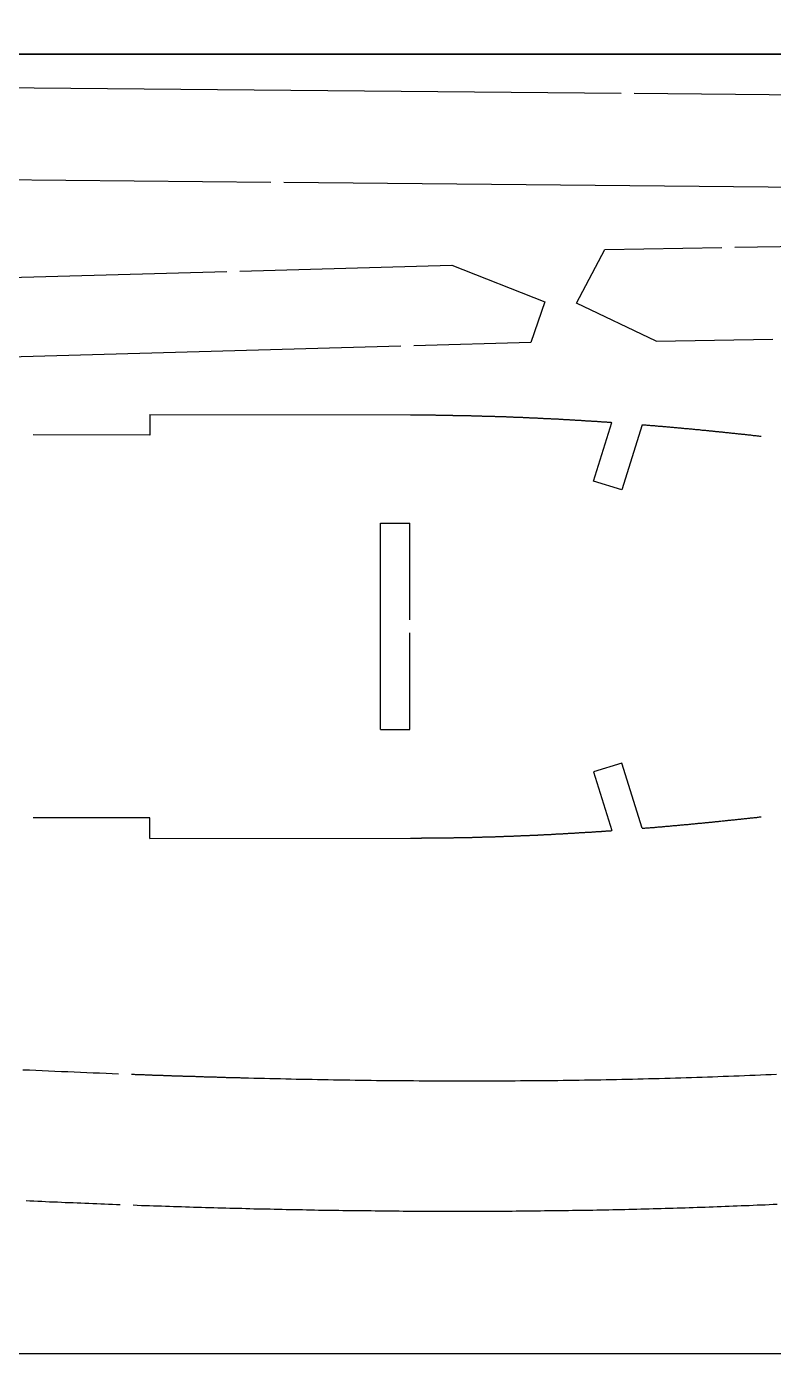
# Model space of a CAD drawing. Extents: x -513 to 387, y 75 to 375.
# Drawn here: x -275.6 to -218.1, y 75.3 to 177.4 of the extents above; entities that cross this region are included whole.
import ezdxf

# ---------------------------------------------------------------- set-up
doc = ezdxf.new("R2010")
doc.units = 0
doc.layers.get('0').update_dxf_attribs({"linetype": 'CONTINUOUS'})
doc.layers.add('CADRE', color=1, linetype='CONTINUOUS')

msp = doc.modelspace()

# ---------------------------------------------------------------- linework, layer by layer
for p, q in [((-298.86, 172.91), (-229.86, 172.26)), ((-228.86, 172.26), (-183.91, 171.83)), ((-256.82, 165.4), (-302.91, 165.83)), ((-186.82, 164.74), (-255.82, 165.39)), ((-221.12, 160.41), (-152.14, 161.64)), ((-231.12, 160.23), (-222.12, 160.39)), ((-233.29, 156.11), (-231.12, 160.23)), ((-329.19, 156.62), (-260.22, 158.55)), ((-259.22, 158.58), (-242.89, 159.03)), ((-242.89, 159.03), (-235.73, 156.2)), ((-235.73, 156.2), (-236.83, 153.08)), ((-227.18, 153.18), (-233.29, 156.11)), ((-227.18, 153.18), (-218.18, 153.34)), ((-246.83, 152.8), (-331.42, 150.44)), ((-236.83, 153.08), (-245.83, 152.83)), ((-266.14, 147.54), (-246.08, 147.51)), ((-266.14, 147.54), (-266.14, 145.95)), ((-231.99, 142.41), (-230.57, 146.93)), ((-228.24, 146.75), (-229.82, 141.73)), ((-228.24, 146.75), (-228.04, 146.74)), ((-266.14, 145.95), (-275.14, 145.96)), ((-229.82, 141.73), (-231.99, 142.41)), ((-248.4, 139.16), (-246.14, 139.16)), ((-248.4, 123.28), (-248.4, 139.16)), ((-246.14, 131.72), (-246.14, 139.16)), ((-246.14, 123.28), (-246.14, 130.72)), ((-248.4, 123.28), (-246.14, 123.28)), ((-229.82, 120.71), (-231.99, 120.03)), ((-228.24, 115.69), (-229.82, 120.71)), ((-231.99, 120.03), (-230.57, 115.51)), ((-266.14, 116.49), (-275.14, 116.48)), ((-266.14, 114.9), (-266.14, 116.49)), ((-228.24, 115.69), (-228.04, 115.7)), ((-266.14, 114.9), (-246.08, 114.93))]:
    msp.add_line(p, q)
for points in [[(-246.08, 147.51, 0), (-246.03, 147.51, 0), (-245.98, 147.51, 0), (-245.94, 147.51, 0), (-245.89, 147.51, 0), (-245.84, 147.51, 0), (-245.8, 147.51, 0), (-245.75, 147.51, 0), (-245.71, 147.51, 0), (-245.66, 147.51, 0), (-245.61, 147.51, 0), (-245.57, 147.51, 0), (-245.52, 147.5, 0), (-245.47, 147.5, 0), (-245.43, 147.5, 0), (-245.38, 147.5, 0), (-245.34, 147.5, 0), (-245.29, 147.5, 0), (-245.24, 147.5, 0), (-245.2, 147.5, 0), (-245.15, 147.5, 0), (-245.1, 147.5, 0), (-245.06, 147.5, 0), (-245.01, 147.5, 0), (-244.96, 147.5, 0), (-244.92, 147.5, 0), (-244.87, 147.5, 0), (-244.82, 147.5, 0), (-244.78, 147.5, 0), (-244.73, 147.5, 0), (-244.68, 147.5, 0), (-244.64, 147.5, 0), (-244.59, 147.5, 0), (-244.54, 147.5, 0), (-244.5, 147.5, 0), (-244.45, 147.5, 0), (-244.4, 147.5, 0), (-244.36, 147.5, 0), (-244.31, 147.5, 0), (-244.26, 147.5, 0), (-244.22, 147.5, 0), (-244.17, 147.5, 0), (-244.12, 147.49, 0), (-244.08, 147.49, 0), (-244.03, 147.49, 0), (-243.98, 147.49, 0), (-243.94, 147.49, 0), (-243.89, 147.49, 0), (-243.84, 147.49, 0), (-243.8, 147.49, 0), (-243.75, 147.49, 0), (-243.7, 147.49, 0), (-243.66, 147.49, 0), (-243.61, 147.49, 0), (-243.56, 147.49, 0), (-243.51, 147.49, 0), (-243.47, 147.49, 0), (-243.42, 147.49, 0), (-243.37, 147.48, 0), (-243.33, 147.48, 0), (-243.28, 147.48, 0), (-243.23, 147.48, 0), (-243.19, 147.48, 0), (-243.14, 147.48, 0), (-243.09, 147.48, 0), (-243.04, 147.48, 0), (-243, 147.48, 0), (-242.95, 147.48, 0), (-242.9, 147.48, 0), (-242.85, 147.48, 0), (-242.81, 147.47, 0), (-242.76, 147.47, 0), (-242.71, 147.47, 0), (-242.67, 147.47, 0), (-242.62, 147.47, 0), (-242.57, 147.47, 0), (-242.52, 147.47, 0), (-242.48, 147.47, 0), (-242.43, 147.47, 0), (-242.38, 147.47, 0), (-242.34, 147.47, 0), (-242.29, 147.47, 0), (-242.24, 147.46, 0), (-242.19, 147.46, 0), (-242.15, 147.46, 0), (-242.1, 147.46, 0), (-242.05, 147.46, 0), (-242, 147.46, 0), (-241.96, 147.46, 0), (-241.91, 147.46, 0), (-241.86, 147.46, 0), (-241.81, 147.46, 0), (-241.77, 147.45, 0), (-241.72, 147.45, 0), (-241.67, 147.45, 0), (-241.62, 147.45, 0), (-241.57, 147.45, 0), (-241.53, 147.45, 0), (-241.48, 147.45, 0), (-241.43, 147.45, 0), (-241.38, 147.44, 0), (-241.34, 147.44, 0), (-241.29, 147.44, 0), (-241.24, 147.44, 0), (-241.19, 147.44, 0), (-241.15, 147.44, 0), (-241.1, 147.44, 0), (-241.05, 147.44, 0), (-241, 147.44, 0), (-240.96, 147.44, 0), (-240.91, 147.43, 0), (-240.86, 147.43, 0), (-240.81, 147.43, 0), (-240.76, 147.43, 0), (-240.72, 147.43, 0), (-240.67, 147.43, 0), (-240.62, 147.43, 0), (-240.57, 147.42, 0), (-240.52, 147.42, 0), (-240.48, 147.42, 0), (-240.43, 147.42, 0), (-240.38, 147.42, 0), (-240.33, 147.42, 0), (-240.28, 147.42, 0), (-240.24, 147.41, 0), (-240.19, 147.41, 0), (-240.14, 147.41, 0), (-240.09, 147.41, 0), (-240.04, 147.41, 0), (-240, 147.41, 0), (-239.95, 147.41, 0), (-239.9, 147.41, 0), (-239.85, 147.4, 0), (-239.8, 147.4, 0), (-239.75, 147.4, 0), (-239.71, 147.4, 0), (-239.66, 147.4, 0), (-239.61, 147.4, 0), (-239.56, 147.39, 0), (-239.51, 147.39, 0), (-239.47, 147.39, 0), (-239.42, 147.39, 0), (-239.37, 147.39, 0), (-239.32, 147.39, 0), (-239.27, 147.38, 0), (-239.22, 147.38, 0), (-239.18, 147.38, 0), (-239.13, 147.38, 0), (-239.08, 147.38, 0), (-239.03, 147.38, 0), (-238.98, 147.37, 0), (-238.93, 147.37, 0), (-238.88, 147.37, 0), (-238.84, 147.37, 0), (-238.79, 147.37, 0), (-238.74, 147.37, 0), (-238.69, 147.36, 0), (-238.64, 147.36, 0), (-238.59, 147.36, 0), (-238.55, 147.36, 0), (-238.5, 147.36, 0), (-238.45, 147.35, 0), (-238.4, 147.35, 0), (-238.35, 147.35, 0), (-238.3, 147.35, 0), (-238.25, 147.35, 0), (-238.21, 147.35, 0), (-238.16, 147.34, 0), (-238.11, 147.34, 0), (-238.06, 147.34, 0), (-238.01, 147.34, 0), (-237.96, 147.34, 0), (-237.91, 147.34, 0), (-237.86, 147.33, 0), (-237.81, 147.33, 0), (-237.77, 147.33, 0), (-237.72, 147.33, 0), (-237.67, 147.32, 0), (-237.62, 147.32, 0), (-237.57, 147.32, 0), (-237.52, 147.32, 0), (-237.47, 147.32, 0), (-237.42, 147.31, 0), (-237.38, 147.31, 0), (-237.33, 147.31, 0), (-237.28, 147.31, 0), (-237.23, 147.31, 0), (-237.18, 147.3, 0), (-237.13, 147.3, 0), (-237.08, 147.3, 0), (-237.03, 147.3, 0), (-236.98, 147.3, 0), (-236.93, 147.29, 0), (-236.88, 147.29, 0), (-236.84, 147.29, 0), (-236.79, 147.29, 0), (-236.74, 147.28, 0), (-236.69, 147.28, 0), (-236.64, 147.28, 0), (-236.59, 147.28, 0), (-236.54, 147.28, 0), (-236.49, 147.27, 0), (-236.44, 147.27, 0), (-236.39, 147.27, 0), (-236.34, 147.27, 0), (-236.29, 147.26, 0), (-236.25, 147.26, 0), (-236.2, 147.26, 0), (-236.15, 147.26, 0), (-236.1, 147.25, 0), (-236.05, 147.25, 0), (-236, 147.25, 0), (-235.95, 147.25, 0), (-235.9, 147.25, 0), (-235.85, 147.24, 0), (-235.8, 147.24, 0), (-235.75, 147.24, 0), (-235.7, 147.24, 0), (-235.65, 147.23, 0), (-235.6, 147.23, 0), (-235.55, 147.23, 0), (-235.5, 147.23, 0), (-235.45, 147.22, 0), (-235.41, 147.22, 0), (-235.35, 147.22, 0), (-235.31, 147.22, 0), (-235.26, 147.21, 0), (-235.21, 147.21, 0), (-235.16, 147.21, 0), (-235.11, 147.21, 0), (-235.06, 147.2, 0), (-235.01, 147.2, 0), (-234.96, 147.2, 0), (-234.91, 147.2, 0), (-234.86, 147.19, 0), (-234.81, 147.19, 0), (-234.76, 147.19, 0), (-234.71, 147.19, 0), (-234.66, 147.18, 0), (-234.61, 147.18, 0), (-234.56, 147.18, 0), (-234.51, 147.18, 0), (-234.46, 147.17, 0), (-234.41, 147.17, 0), (-234.36, 147.17, 0), (-234.31, 147.16, 0), (-234.26, 147.16, 0), (-234.21, 147.16, 0), (-234.16, 147.16, 0), (-234.11, 147.15, 0), (-234.06, 147.15, 0), (-234.01, 147.15, 0), (-233.96, 147.14, 0), (-233.91, 147.14, 0), (-233.86, 147.14, 0), (-233.81, 147.13, 0), (-233.76, 147.13, 0), (-233.71, 147.13, 0), (-233.66, 147.13, 0), (-233.61, 147.12, 0), (-233.56, 147.12, 0), (-233.51, 147.12, 0), (-233.46, 147.12, 0), (-233.41, 147.11, 0), (-233.36, 147.11, 0), (-233.31, 147.11, 0), (-233.26, 147.1, 0), (-233.21, 147.1, 0), (-233.16, 147.1, 0), (-233.11, 147.09, 0), (-233.06, 147.09, 0), (-233.01, 147.09, 0), (-232.96, 147.09, 0), (-232.91, 147.08, 0), (-232.85, 147.08, 0), (-232.81, 147.08, 0), (-232.75, 147.07, 0), (-232.7, 147.07, 0), (-232.65, 147.07, 0), (-232.6, 147.06, 0), (-232.55, 147.06, 0), (-232.5, 147.06, 0), (-232.45, 147.05, 0), (-232.4, 147.05, 0), (-232.35, 147.05, 0), (-232.3, 147.04, 0), (-232.25, 147.04, 0), (-232.2, 147.04, 0), (-232.15, 147.03, 0), (-232.1, 147.03, 0), (-232.05, 147.03, 0), (-232, 147.03, 0), (-231.94, 147.02, 0), (-231.9, 147.02, 0), (-231.84, 147.01, 0), (-231.79, 147.01, 0), (-231.74, 147.01, 0), (-231.69, 147, 0), (-231.64, 147, 0), (-231.59, 147, 0), (-231.54, 146.99, 0), (-231.49, 146.99, 0), (-231.44, 146.99, 0), (-231.39, 146.98, 0), (-231.34, 146.98, 0), (-231.28, 146.98, 0), (-231.23, 146.97, 0), (-231.18, 146.97, 0), (-231.13, 146.97, 0), (-231.08, 146.96, 0), (-231.03, 146.96, 0), (-230.98, 146.96, 0), (-230.93, 146.95, 0), (-230.88, 146.95, 0), (-230.83, 146.95, 0), (-230.78, 146.94, 0), (-230.72, 146.94, 0), (-230.67, 146.94, 0), (-230.62, 146.93, 0), (-230.57, 146.93, 0)], [(-228.04, 146.74, 0), (-227.97, 146.73, 0), (-227.9, 146.72, 0), (-227.82, 146.72, 0), (-227.75, 146.71, 0), (-227.68, 146.71, 0), (-227.6, 146.7, 0), (-227.53, 146.69, 0), (-227.46, 146.69, 0), (-227.38, 146.68, 0), (-227.31, 146.68, 0), (-227.24, 146.67, 0), (-227.16, 146.66, 0), (-227.09, 146.66, 0), (-227.02, 146.65, 0), (-226.94, 146.65, 0), (-226.87, 146.64, 0), (-226.8, 146.63, 0), (-226.72, 146.63, 0), (-226.65, 146.62, 0), (-226.58, 146.61, 0), (-226.51, 146.61, 0), (-226.43, 146.6, 0), (-226.36, 146.59, 0), (-226.29, 146.59, 0), (-226.22, 146.58, 0), (-226.15, 146.58, 0), (-226.07, 146.57, 0), (-226, 146.56, 0), (-225.93, 146.56, 0), (-225.86, 146.55, 0), (-225.78, 146.54, 0), (-225.71, 146.54, 0), (-225.64, 146.53, 0), (-225.57, 146.53, 0), (-225.5, 146.52, 0), (-225.42, 146.51, 0), (-225.35, 146.5, 0), (-225.28, 146.5, 0), (-225.21, 146.49, 0), (-225.14, 146.49, 0), (-225.07, 146.48, 0), (-224.99, 146.47, 0), (-224.92, 146.47, 0), (-224.85, 146.46, 0), (-224.78, 146.45, 0), (-224.71, 146.45, 0), (-224.64, 146.44, 0), (-224.57, 146.43, 0), (-224.5, 146.43, 0), (-224.42, 146.42, 0), (-224.35, 146.41, 0), (-224.28, 146.41, 0), (-224.21, 146.4, 0), (-224.14, 146.39, 0), (-224.07, 146.38, 0), (-224, 146.38, 0), (-223.93, 146.37, 0), (-223.86, 146.37, 0), (-223.79, 146.36, 0), (-223.72, 146.35, 0), (-223.65, 146.34, 0), (-223.57, 146.34, 0), (-223.5, 146.33, 0), (-223.43, 146.32, 0), (-223.36, 146.32, 0), (-223.29, 146.31, 0), (-223.22, 146.3, 0), (-223.15, 146.3, 0), (-223.08, 146.29, 0), (-223.01, 146.28, 0), (-222.94, 146.28, 0), (-222.87, 146.27, 0), (-222.8, 146.26, 0), (-222.73, 146.25, 0), (-222.66, 146.25, 0), (-222.59, 146.24, 0), (-222.52, 146.23, 0), (-222.45, 146.23, 0), (-222.38, 146.22, 0), (-222.31, 146.21, 0), (-222.24, 146.2, 0), (-222.18, 146.2, 0), (-222.1, 146.19, 0), (-222.04, 146.18, 0), (-221.97, 146.18, 0), (-221.9, 146.17, 0), (-221.83, 146.16, 0), (-221.76, 146.15, 0), (-221.69, 146.15, 0), (-221.62, 146.14, 0), (-221.55, 146.13, 0), (-221.48, 146.12, 0), (-221.41, 146.12, 0), (-221.34, 146.11, 0), (-221.28, 146.1, 0), (-221.21, 146.1, 0), (-221.14, 146.09, 0), (-221.07, 146.08, 0), (-221, 146.07, 0), (-220.93, 146.07, 0), (-220.86, 146.06, 0), (-220.79, 146.05, 0), (-220.72, 146.04, 0), (-220.66, 146.04, 0), (-220.59, 146.03, 0), (-220.52, 146.02, 0), (-220.45, 146.01, 0), (-220.38, 146.01, 0), (-220.31, 146, 0), (-220.24, 145.99, 0), (-220.18, 145.99, 0), (-220.11, 145.98, 0), (-220.04, 145.97, 0), (-219.97, 145.96, 0), (-219.9, 145.96, 0), (-219.84, 145.95, 0), (-219.77, 145.94, 0), (-219.7, 145.93, 0), (-219.63, 145.93, 0), (-219.56, 145.92, 0), (-219.49, 145.91, 0), (-219.43, 145.9, 0), (-219.36, 145.9, 0), (-219.29, 145.89, 0), (-219.22, 145.88, 0), (-219.16, 145.87, 0), (-219.09, 145.87, 0)], [(-228.04, 115.7, 0), (-227.97, 115.71, 0), (-227.9, 115.71, 0), (-227.82, 115.72, 0), (-227.75, 115.73, 0), (-227.68, 115.73, 0), (-227.6, 115.74, 0), (-227.53, 115.74, 0), (-227.46, 115.75, 0), (-227.38, 115.76, 0), (-227.31, 115.76, 0), (-227.24, 115.77, 0), (-227.16, 115.77, 0), (-227.09, 115.78, 0), (-227.02, 115.79, 0), (-226.94, 115.79, 0), (-226.87, 115.8, 0), (-226.8, 115.81, 0), (-226.72, 115.81, 0), (-226.65, 115.82, 0), (-226.58, 115.82, 0), (-226.51, 115.83, 0), (-226.43, 115.84, 0), (-226.36, 115.84, 0), (-226.29, 115.85, 0), (-226.22, 115.86, 0), (-226.15, 115.86, 0), (-226.07, 115.87, 0), (-226, 115.88, 0), (-225.93, 115.88, 0), (-225.86, 115.89, 0), (-225.78, 115.89, 0), (-225.71, 115.9, 0), (-225.64, 115.91, 0), (-225.57, 115.91, 0), (-225.5, 115.92, 0), (-225.42, 115.93, 0), (-225.35, 115.93, 0), (-225.28, 115.94, 0), (-225.21, 115.95, 0), (-225.14, 115.95, 0), (-225.07, 115.96, 0), (-224.99, 115.97, 0), (-224.92, 115.97, 0), (-224.85, 115.98, 0), (-224.78, 115.99, 0), (-224.71, 115.99, 0), (-224.64, 116, 0), (-224.57, 116.01, 0), (-224.5, 116.01, 0), (-224.42, 116.02, 0), (-224.35, 116.03, 0), (-224.28, 116.03, 0), (-224.21, 116.04, 0), (-224.14, 116.05, 0), (-224.07, 116.05, 0), (-224, 116.06, 0), (-223.93, 116.07, 0), (-223.86, 116.07, 0), (-223.79, 116.08, 0), (-223.72, 116.09, 0), (-223.65, 116.09, 0), (-223.57, 116.1, 0), (-223.5, 116.11, 0), (-223.43, 116.11, 0), (-223.36, 116.12, 0), (-223.29, 116.13, 0), (-223.22, 116.14, 0), (-223.15, 116.14, 0), (-223.08, 116.15, 0), (-223.01, 116.16, 0), (-222.94, 116.16, 0), (-222.87, 116.17, 0), (-222.8, 116.18, 0), (-222.73, 116.18, 0), (-222.66, 116.19, 0), (-222.59, 116.2, 0), (-222.52, 116.2, 0), (-222.45, 116.21, 0), (-222.38, 116.22, 0), (-222.31, 116.23, 0), (-222.24, 116.23, 0), (-222.18, 116.24, 0), (-222.1, 116.25, 0), (-222.04, 116.25, 0), (-221.97, 116.26, 0), (-221.9, 116.27, 0), (-221.83, 116.28, 0), (-221.76, 116.28, 0), (-221.69, 116.29, 0), (-221.62, 116.3, 0), (-221.55, 116.31, 0), (-221.48, 116.31, 0), (-221.41, 116.32, 0), (-221.34, 116.33, 0), (-221.28, 116.33, 0), (-221.21, 116.34, 0), (-221.14, 116.35, 0), (-221.07, 116.36, 0), (-221, 116.36, 0), (-220.93, 116.37, 0), (-220.86, 116.38, 0), (-220.79, 116.39, 0), (-220.72, 116.39, 0), (-220.66, 116.4, 0), (-220.59, 116.41, 0), (-220.52, 116.42, 0), (-220.45, 116.42, 0), (-220.38, 116.43, 0), (-220.31, 116.44, 0), (-220.24, 116.44, 0), (-220.18, 116.45, 0), (-220.11, 116.46, 0), (-220.04, 116.47, 0), (-219.97, 116.47, 0), (-219.9, 116.48, 0), (-219.84, 116.49, 0), (-219.77, 116.5, 0), (-219.7, 116.5, 0), (-219.63, 116.51, 0), (-219.56, 116.52, 0), (-219.49, 116.53, 0), (-219.43, 116.53, 0), (-219.36, 116.54, 0), (-219.29, 116.55, 0), (-219.22, 116.56, 0), (-219.16, 116.56, 0), (-219.09, 116.57, 0)], [(-246.08, 114.93, 0), (-246.03, 114.93, 0), (-245.98, 114.93, 0), (-245.94, 114.93, 0), (-245.89, 114.93, 0), (-245.84, 114.93, 0), (-245.8, 114.93, 0), (-245.75, 114.93, 0), (-245.71, 114.93, 0), (-245.66, 114.93, 0), (-245.61, 114.93, 0), (-245.57, 114.93, 0), (-245.52, 114.93, 0), (-245.47, 114.93, 0), (-245.43, 114.93, 0), (-245.38, 114.93, 0), (-245.34, 114.93, 0), (-245.29, 114.93, 0), (-245.24, 114.93, 0), (-245.2, 114.94, 0), (-245.15, 114.94, 0), (-245.1, 114.94, 0), (-245.06, 114.94, 0), (-245.01, 114.94, 0), (-244.96, 114.94, 0), (-244.92, 114.94, 0), (-244.87, 114.94, 0), (-244.82, 114.94, 0), (-244.78, 114.94, 0), (-244.73, 114.94, 0), (-244.68, 114.94, 0), (-244.64, 114.94, 0), (-244.59, 114.94, 0), (-244.54, 114.94, 0), (-244.5, 114.94, 0), (-244.45, 114.94, 0), (-244.4, 114.94, 0), (-244.36, 114.94, 0), (-244.31, 114.94, 0), (-244.26, 114.94, 0), (-244.22, 114.94, 0), (-244.17, 114.94, 0), (-244.12, 114.94, 0), (-244.08, 114.94, 0), (-244.03, 114.94, 0), (-243.98, 114.95, 0), (-243.94, 114.95, 0), (-243.89, 114.95, 0), (-243.84, 114.95, 0), (-243.8, 114.95, 0), (-243.75, 114.95, 0), (-243.7, 114.95, 0), (-243.66, 114.95, 0), (-243.61, 114.95, 0), (-243.56, 114.95, 0), (-243.51, 114.95, 0), (-243.47, 114.95, 0), (-243.42, 114.95, 0), (-243.37, 114.95, 0), (-243.33, 114.95, 0), (-243.28, 114.95, 0), (-243.23, 114.96, 0), (-243.19, 114.96, 0), (-243.14, 114.96, 0), (-243.09, 114.96, 0), (-243.04, 114.96, 0), (-243, 114.96, 0), (-242.95, 114.96, 0), (-242.9, 114.96, 0), (-242.85, 114.96, 0), (-242.81, 114.96, 0), (-242.76, 114.96, 0), (-242.71, 114.97, 0), (-242.67, 114.97, 0), (-242.62, 114.97, 0), (-242.57, 114.97, 0), (-242.52, 114.97, 0), (-242.48, 114.97, 0), (-242.43, 114.97, 0), (-242.38, 114.97, 0), (-242.34, 114.97, 0), (-242.29, 114.97, 0), (-242.24, 114.97, 0), (-242.19, 114.97, 0), (-242.15, 114.98, 0), (-242.1, 114.98, 0), (-242.05, 114.98, 0), (-242, 114.98, 0), (-241.96, 114.98, 0), (-241.91, 114.98, 0), (-241.86, 114.98, 0), (-241.81, 114.98, 0), (-241.77, 114.98, 0), (-241.72, 114.98, 0), (-241.67, 114.99, 0), (-241.62, 114.99, 0), (-241.57, 114.99, 0), (-241.53, 114.99, 0), (-241.48, 114.99, 0), (-241.43, 114.99, 0), (-241.38, 114.99, 0), (-241.34, 114.99, 0), (-241.29, 115, 0), (-241.24, 115, 0), (-241.19, 115, 0), (-241.15, 115, 0), (-241.1, 115, 0), (-241.05, 115, 0), (-241, 115, 0), (-240.96, 115, 0), (-240.91, 115, 0), (-240.86, 115.01, 0), (-240.81, 115.01, 0), (-240.76, 115.01, 0), (-240.72, 115.01, 0), (-240.67, 115.01, 0), (-240.62, 115.01, 0), (-240.57, 115.01, 0), (-240.52, 115.02, 0), (-240.48, 115.02, 0), (-240.43, 115.02, 0), (-240.38, 115.02, 0), (-240.33, 115.02, 0), (-240.28, 115.02, 0), (-240.24, 115.02, 0), (-240.19, 115.03, 0), (-240.14, 115.03, 0), (-240.09, 115.03, 0), (-240.04, 115.03, 0), (-240, 115.03, 0), (-239.95, 115.03, 0), (-239.9, 115.03, 0), (-239.85, 115.03, 0), (-239.8, 115.04, 0), (-239.75, 115.04, 0), (-239.71, 115.04, 0), (-239.66, 115.04, 0), (-239.61, 115.04, 0), (-239.56, 115.04, 0), (-239.51, 115.05, 0), (-239.47, 115.05, 0), (-239.42, 115.05, 0), (-239.37, 115.05, 0), (-239.32, 115.05, 0), (-239.27, 115.05, 0), (-239.22, 115.06, 0), (-239.18, 115.06, 0), (-239.13, 115.06, 0), (-239.08, 115.06, 0), (-239.03, 115.06, 0), (-238.98, 115.06, 0), (-238.93, 115.06, 0), (-238.88, 115.07, 0), (-238.84, 115.07, 0), (-238.79, 115.07, 0), (-238.74, 115.07, 0), (-238.69, 115.07, 0), (-238.64, 115.08, 0), (-238.59, 115.08, 0), (-238.55, 115.08, 0), (-238.5, 115.08, 0), (-238.45, 115.08, 0), (-238.4, 115.08, 0), (-238.35, 115.09, 0), (-238.3, 115.09, 0), (-238.25, 115.09, 0), (-238.21, 115.09, 0), (-238.16, 115.09, 0), (-238.11, 115.1, 0), (-238.06, 115.1, 0), (-238.01, 115.1, 0), (-237.96, 115.1, 0), (-237.91, 115.1, 0), (-237.86, 115.11, 0), (-237.81, 115.11, 0), (-237.77, 115.11, 0), (-237.72, 115.11, 0), (-237.67, 115.11, 0), (-237.62, 115.11, 0), (-237.57, 115.12, 0), (-237.52, 115.12, 0), (-237.47, 115.12, 0), (-237.42, 115.12, 0), (-237.38, 115.12, 0), (-237.33, 115.13, 0), (-237.28, 115.13, 0), (-237.23, 115.13, 0), (-237.18, 115.13, 0), (-237.13, 115.14, 0), (-237.08, 115.14, 0), (-237.03, 115.14, 0), (-236.98, 115.14, 0), (-236.93, 115.14, 0), (-236.88, 115.15, 0), (-236.84, 115.15, 0), (-236.79, 115.15, 0), (-236.74, 115.15, 0), (-236.69, 115.16, 0), (-236.64, 115.16, 0), (-236.59, 115.16, 0), (-236.54, 115.16, 0), (-236.49, 115.16, 0), (-236.44, 115.17, 0), (-236.39, 115.17, 0), (-236.34, 115.17, 0), (-236.29, 115.17, 0), (-236.25, 115.18, 0), (-236.2, 115.18, 0), (-236.15, 115.18, 0), (-236.1, 115.18, 0), (-236.05, 115.19, 0), (-236, 115.19, 0), (-235.95, 115.19, 0), (-235.9, 115.19, 0), (-235.85, 115.19, 0), (-235.8, 115.2, 0), (-235.75, 115.2, 0), (-235.7, 115.2, 0), (-235.65, 115.2, 0), (-235.6, 115.21, 0), (-235.55, 115.21, 0), (-235.5, 115.21, 0), (-235.45, 115.21, 0), (-235.41, 115.22, 0), (-235.35, 115.22, 0), (-235.31, 115.22, 0), (-235.26, 115.22, 0), (-235.21, 115.23, 0), (-235.16, 115.23, 0), (-235.11, 115.23, 0), (-235.06, 115.23, 0), (-235.01, 115.24, 0), (-234.96, 115.24, 0), (-234.91, 115.24, 0), (-234.86, 115.25, 0), (-234.81, 115.25, 0), (-234.76, 115.25, 0), (-234.71, 115.25, 0), (-234.66, 115.26, 0), (-234.61, 115.26, 0), (-234.56, 115.26, 0), (-234.51, 115.26, 0), (-234.46, 115.27, 0), (-234.41, 115.27, 0), (-234.36, 115.27, 0), (-234.31, 115.28, 0), (-234.26, 115.28, 0), (-234.21, 115.28, 0), (-234.16, 115.28, 0), (-234.11, 115.29, 0), (-234.06, 115.29, 0), (-234.01, 115.29, 0), (-233.96, 115.29, 0), (-233.91, 115.3, 0), (-233.86, 115.3, 0), (-233.81, 115.3, 0), (-233.76, 115.31, 0), (-233.71, 115.31, 0), (-233.66, 115.31, 0), (-233.61, 115.31, 0), (-233.56, 115.32, 0), (-233.51, 115.32, 0), (-233.46, 115.32, 0), (-233.41, 115.33, 0), (-233.36, 115.33, 0), (-233.31, 115.33, 0), (-233.26, 115.33, 0), (-233.21, 115.34, 0), (-233.16, 115.34, 0), (-233.11, 115.34, 0), (-233.06, 115.35, 0), (-233.01, 115.35, 0), (-232.96, 115.35, 0), (-232.91, 115.36, 0), (-232.85, 115.36, 0), (-232.81, 115.36, 0), (-232.75, 115.37, 0), (-232.7, 115.37, 0), (-232.65, 115.37, 0), (-232.6, 115.38, 0), (-232.55, 115.38, 0), (-232.5, 115.38, 0), (-232.45, 115.38, 0), (-232.4, 115.39, 0), (-232.35, 115.39, 0), (-232.3, 115.39, 0), (-232.25, 115.4, 0), (-232.2, 115.4, 0), (-232.15, 115.4, 0), (-232.1, 115.41, 0), (-232.05, 115.41, 0), (-232, 115.41, 0), (-231.94, 115.42, 0), (-231.9, 115.42, 0), (-231.84, 115.42, 0), (-231.79, 115.43, 0), (-231.74, 115.43, 0), (-231.69, 115.43, 0), (-231.64, 115.44, 0), (-231.59, 115.44, 0), (-231.54, 115.44, 0), (-231.49, 115.45, 0), (-231.44, 115.45, 0), (-231.39, 115.45, 0), (-231.34, 115.46, 0), (-231.28, 115.46, 0), (-231.23, 115.46, 0), (-231.18, 115.47, 0), (-231.13, 115.47, 0), (-231.08, 115.47, 0), (-231.03, 115.48, 0), (-230.98, 115.48, 0), (-230.93, 115.48, 0), (-230.88, 115.49, 0), (-230.83, 115.49, 0), (-230.78, 115.5, 0), (-230.72, 115.5, 0), (-230.67, 115.5, 0), (-230.62, 115.51, 0), (-230.57, 115.51, 0)], [(-268.55, 96.77, 0), (-269.04, 96.79, 0), (-269.52, 96.81, 0), (-270.01, 96.83, 0), (-270.5, 96.85, 0), (-270.99, 96.87, 0), (-271.48, 96.89, 0), (-271.97, 96.91, 0), (-272.46, 96.93, 0), (-272.96, 96.95, 0), (-273.45, 96.97, 0), (-273.94, 96.99, 0), (-274.44, 97.02, 0), (-274.93, 97.04, 0), (-275.42, 97.06, 0), (-275.92, 97.08, 0)], [(-258.56, 96.45, 0), (-258.62, 96.45, 0), (-258.7, 96.45, 0), (-258.77, 96.45, 0), (-258.84, 96.46, 0), (-258.91, 96.46, 0), (-258.98, 96.46, 0), (-259.05, 96.46, 0), (-259.12, 96.46, 0), (-259.19, 96.47, 0), (-259.26, 96.47, 0), (-259.33, 96.47, 0), (-259.4, 96.47, 0), (-259.47, 96.47, 0), (-259.54, 96.47, 0), (-259.61, 96.48, 0), (-259.68, 96.48, 0), (-259.75, 96.48, 0), (-259.82, 96.48, 0), (-259.89, 96.48, 0), (-259.96, 96.49, 0), (-260.04, 96.49, 0), (-260.11, 96.49, 0), (-260.18, 96.49, 0), (-260.25, 96.49, 0), (-260.32, 96.5, 0), (-260.39, 96.5, 0), (-260.46, 96.5, 0), (-260.53, 96.5, 0), (-260.6, 96.5, 0), (-260.67, 96.51, 0), (-260.74, 96.51, 0), (-260.81, 96.51, 0), (-260.88, 96.51, 0), (-260.95, 96.51, 0), (-261.02, 96.52, 0), (-261.09, 96.52, 0), (-261.16, 96.52, 0), (-261.24, 96.52, 0), (-261.31, 96.53, 0), (-261.38, 96.53, 0), (-261.45, 96.53, 0), (-261.52, 96.53, 0), (-261.59, 96.53, 0), (-261.66, 96.54, 0), (-261.73, 96.54, 0), (-261.8, 96.54, 0), (-261.87, 96.54, 0), (-261.94, 96.54, 0), (-262.01, 96.55, 0), (-262.08, 96.55, 0), (-262.15, 96.55, 0), (-262.22, 96.55, 0), (-262.3, 96.55, 0), (-262.37, 96.56, 0), (-262.44, 96.56, 0), (-262.51, 96.56, 0), (-262.58, 96.56, 0), (-262.65, 96.57, 0), (-262.72, 96.57, 0), (-262.79, 96.57, 0), (-262.86, 96.57, 0), (-262.93, 96.57, 0), (-263, 96.58, 0), (-263.07, 96.58, 0), (-263.14, 96.58, 0), (-263.21, 96.58, 0), (-263.29, 96.59, 0), (-263.36, 96.59, 0), (-263.43, 96.59, 0), (-263.5, 96.59, 0), (-263.57, 96.59, 0), (-263.64, 96.6, 0), (-263.71, 96.6, 0), (-263.78, 96.6, 0), (-263.85, 96.6, 0), (-263.92, 96.61, 0), (-264, 96.61, 0), (-264.06, 96.61, 0), (-264.14, 96.61, 0), (-264.21, 96.62, 0), (-264.28, 96.62, 0), (-264.35, 96.62, 0), (-264.42, 96.62, 0), (-264.49, 96.63, 0), (-264.56, 96.63, 0), (-264.63, 96.63, 0), (-264.7, 96.63, 0), (-264.77, 96.63, 0), (-264.85, 96.64, 0), (-264.92, 96.64, 0), (-264.99, 96.64, 0), (-265.06, 96.64, 0), (-265.13, 96.65, 0), (-265.2, 96.65, 0), (-265.27, 96.65, 0), (-265.34, 96.65, 0), (-265.41, 96.66, 0), (-265.49, 96.66, 0), (-265.56, 96.66, 0), (-265.63, 96.66, 0), (-265.7, 96.67, 0), (-265.77, 96.67, 0), (-265.84, 96.67, 0), (-265.91, 96.67, 0), (-265.98, 96.68, 0), (-266.05, 96.68, 0), (-266.12, 96.68, 0), (-266.2, 96.68, 0), (-266.27, 96.69, 0), (-266.34, 96.69, 0), (-266.41, 96.69, 0), (-266.48, 96.69, 0), (-266.55, 96.7, 0), (-266.62, 96.7, 0), (-266.69, 96.7, 0), (-266.77, 96.7, 0), (-266.84, 96.71, 0), (-266.91, 96.71, 0), (-266.98, 96.71, 0), (-267.05, 96.71, 0), (-267.12, 96.72, 0), (-267.19, 96.72, 0), (-267.26, 96.72, 0), (-267.34, 96.73, 0), (-267.41, 96.73, 0), (-267.48, 96.73, 0), (-267.55, 96.73, 0)], [(-217.91, 96.73, 0), (-218.32, 96.72, 0), (-218.73, 96.7, 0), (-219.14, 96.68, 0), (-219.55, 96.66, 0), (-219.96, 96.65, 0), (-220.37, 96.63, 0), (-220.78, 96.61, 0), (-221.19, 96.6, 0), (-221.59, 96.58, 0), (-222, 96.57, 0), (-222.41, 96.55, 0), (-222.82, 96.54, 0), (-223.23, 96.52, 0), (-223.64, 96.51, 0), (-224.05, 96.5, 0), (-224.46, 96.48, 0), (-224.87, 96.47, 0), (-225.28, 96.46, 0), (-225.69, 96.45, 0), (-226.1, 96.43, 0), (-226.51, 96.42, 0), (-226.93, 96.41, 0), (-227.34, 96.4, 0), (-227.75, 96.39, 0), (-228.16, 96.38, 0), (-228.57, 96.37, 0), (-228.98, 96.36, 0), (-229.39, 96.35, 0), (-229.8, 96.34, 0), (-230.21, 96.33, 0), (-230.62, 96.33, 0), (-231.03, 96.32, 0), (-231.44, 96.31, 0), (-231.85, 96.3, 0), (-232.26, 96.3, 0), (-232.68, 96.29, 0), (-233.09, 96.28, 0), (-233.5, 96.28, 0), (-233.91, 96.27, 0), (-234.32, 96.27, 0), (-234.73, 96.26, 0), (-235.14, 96.26, 0), (-235.55, 96.25, 0), (-235.97, 96.25, 0), (-236.38, 96.25, 0), (-236.79, 96.24, 0), (-237.2, 96.24, 0), (-237.61, 96.24, 0), (-238.02, 96.23, 0), (-238.43, 96.23, 0), (-238.84, 96.23, 0), (-239.25, 96.23, 0), (-239.67, 96.23, 0), (-240.08, 96.22, 0), (-240.49, 96.22, 0), (-240.9, 96.22, 0), (-241.31, 96.22, 0), (-241.72, 96.22, 0), (-242.13, 96.22, 0), (-242.55, 96.22, 0), (-242.96, 96.22, 0), (-243.37, 96.22, 0), (-243.78, 96.23, 0), (-244.19, 96.23, 0), (-244.6, 96.23, 0), (-245.01, 96.23, 0), (-245.42, 96.23, 0), (-245.84, 96.24, 0), (-246.25, 96.24, 0), (-246.66, 96.24, 0), (-247.07, 96.25, 0), (-247.48, 96.25, 0), (-247.89, 96.25, 0), (-248.3, 96.26, 0), (-248.71, 96.26, 0), (-249.12, 96.27, 0), (-249.53, 96.27, 0), (-249.94, 96.28, 0), (-250.35, 96.28, 0), (-250.76, 96.29, 0), (-251.18, 96.3, 0), (-251.59, 96.3, 0), (-252, 96.31, 0), (-252.41, 96.32, 0), (-252.82, 96.32, 0), (-253.23, 96.33, 0), (-253.64, 96.34, 0), (-254.05, 96.35, 0), (-254.46, 96.35, 0), (-254.87, 96.36, 0), (-255.28, 96.37, 0), (-255.69, 96.38, 0), (-256.1, 96.39, 0), (-256.51, 96.4, 0), (-256.92, 96.41, 0), (-257.33, 96.42, 0), (-257.74, 96.43, 0), (-258.14, 96.44, 0), (-258.56, 96.45, 0)], [(-268.42, 86.7, 0), (-268.72, 86.71, 0), (-269.02, 86.73, 0), (-269.33, 86.74, 0), (-269.63, 86.75, 0), (-269.93, 86.76, 0), (-270.24, 86.77, 0), (-270.54, 86.78, 0), (-270.84, 86.8, 0), (-271.14, 86.81, 0), (-271.45, 86.82, 0), (-271.75, 86.83, 0), (-272.05, 86.85, 0), (-272.35, 86.86, 0), (-272.66, 86.87, 0), (-272.96, 86.88, 0), (-273.26, 86.9, 0), (-273.56, 86.91, 0), (-273.87, 86.92, 0), (-274.17, 86.94, 0), (-274.47, 86.95, 0), (-274.77, 86.96, 0), (-275.07, 86.98, 0), (-275.38, 86.99, 0), (-275.68, 87.01, 0)], [(-217.85, 86.74, 0), (-218.16, 86.72, 0), (-218.46, 86.71, 0), (-218.77, 86.69, 0), (-219.08, 86.68, 0), (-219.39, 86.67, 0), (-219.69, 86.65, 0), (-220, 86.64, 0), (-220.31, 86.63, 0), (-220.62, 86.62, 0), (-220.93, 86.6, 0), (-221.24, 86.59, 0), (-221.54, 86.58, 0), (-221.85, 86.57, 0), (-222.16, 86.55, 0), (-222.47, 86.54, 0), (-222.78, 86.53, 0), (-223.09, 86.52, 0), (-223.39, 86.51, 0), (-223.7, 86.5, 0), (-224.01, 86.49, 0), (-224.32, 86.48, 0), (-224.63, 86.47, 0), (-224.94, 86.46, 0), (-225.25, 86.45, 0), (-225.56, 86.44, 0), (-225.87, 86.43, 0), (-226.17, 86.42, 0), (-226.48, 86.41, 0), (-226.79, 86.4, 0), (-227.1, 86.39, 0), (-227.41, 86.39, 0), (-227.72, 86.38, 0), (-228.03, 86.37, 0), (-228.34, 86.36, 0), (-228.65, 86.35, 0), (-228.96, 86.35, 0), (-229.27, 86.34, 0), (-229.58, 86.33, 0), (-229.89, 86.32, 0), (-230.19, 86.32, 0), (-230.5, 86.31, 0), (-230.81, 86.3, 0), (-231.12, 86.3, 0), (-231.43, 86.29, 0), (-231.74, 86.29, 0), (-232.05, 86.28, 0), (-232.36, 86.28, 0), (-232.67, 86.27, 0), (-232.98, 86.26, 0), (-233.29, 86.26, 0), (-233.6, 86.26, 0), (-233.91, 86.25, 0), (-234.22, 86.25, 0), (-234.53, 86.24, 0), (-234.84, 86.24, 0), (-235.15, 86.23, 0), (-235.46, 86.23, 0), (-235.77, 86.23, 0), (-236.08, 86.22, 0), (-236.39, 86.22, 0), (-236.7, 86.22, 0), (-237.01, 86.21, 0), (-237.32, 86.21, 0), (-237.63, 86.21, 0), (-237.94, 86.21, 0), (-238.25, 86.2, 0), (-238.57, 86.2, 0), (-238.88, 86.2, 0), (-239.19, 86.2, 0), (-239.5, 86.2, 0), (-239.81, 86.19, 0), (-240.12, 86.19, 0), (-240.43, 86.19, 0), (-240.74, 86.19, 0), (-241.05, 86.19, 0), (-241.36, 86.19, 0), (-241.67, 86.19, 0), (-241.98, 86.19, 0), (-242.29, 86.19, 0), (-242.6, 86.19, 0), (-242.91, 86.19, 0), (-243.22, 86.19, 0), (-243.53, 86.19, 0), (-243.84, 86.19, 0), (-244.15, 86.19, 0), (-244.47, 86.19, 0), (-244.78, 86.19, 0), (-245.09, 86.2, 0), (-245.4, 86.2, 0), (-245.71, 86.2, 0), (-246.02, 86.2, 0), (-246.33, 86.2, 0), (-246.64, 86.2, 0), (-246.95, 86.21, 0), (-247.26, 86.21, 0), (-247.57, 86.21, 0), (-247.88, 86.21, 0), (-248.19, 86.22, 0), (-248.5, 86.22, 0), (-248.81, 86.22, 0), (-249.12, 86.23, 0), (-249.43, 86.23, 0), (-249.75, 86.23, 0), (-250.06, 86.24, 0), (-250.37, 86.24, 0), (-250.68, 86.25, 0), (-250.99, 86.25, 0), (-251.3, 86.25, 0), (-251.61, 86.26, 0), (-251.92, 86.26, 0), (-252.23, 86.27, 0), (-252.54, 86.27, 0), (-252.85, 86.28, 0), (-253.16, 86.28, 0), (-253.47, 86.29, 0), (-253.78, 86.29, 0), (-254.09, 86.3, 0), (-254.4, 86.31, 0), (-254.71, 86.31, 0), (-255.02, 86.32, 0), (-255.33, 86.32, 0), (-255.64, 86.33, 0), (-255.96, 86.34, 0), (-256.26, 86.34, 0), (-256.57, 86.35, 0), (-256.88, 86.36, 0), (-257.2, 86.36, 0), (-257.51, 86.37, 0), (-257.82, 86.38, 0), (-258.13, 86.38, 0), (-258.44, 86.39, 0), (-258.75, 86.4, 0), (-259.06, 86.41, 0), (-259.37, 86.42, 0), (-259.68, 86.42, 0), (-259.99, 86.43, 0), (-260.3, 86.44, 0), (-260.61, 86.45, 0), (-260.92, 86.46, 0), (-261.23, 86.47, 0), (-261.54, 86.47, 0), (-261.85, 86.48, 0), (-262.16, 86.49, 0), (-262.47, 86.5, 0), (-262.78, 86.51, 0), (-263.09, 86.52, 0), (-263.4, 86.53, 0), (-263.7, 86.54, 0), (-264.01, 86.55, 0), (-264.32, 86.56, 0), (-264.63, 86.57, 0), (-264.94, 86.58, 0), (-265.25, 86.59, 0), (-265.56, 86.6, 0), (-265.87, 86.61, 0), (-266.18, 86.62, 0), (-266.49, 86.63, 0), (-266.8, 86.64, 0), (-267.11, 86.65, 0), (-267.42, 86.67, 0)]]:
    msp.add_polyline3d(points)
at = {"layer": 'CADRE', "linetype": 'CONTINUOUS'}
for points in [[(-512.82, 175.26), (387.18, 175.26), (387.18, 275.26), (-512.82, 275.26)], [(-512.82, 75.26), (387.18, 75.26), (387.18, 175.26), (-512.82, 175.26)]]:
    msp.add_lwpolyline(points, close=True, dxfattribs=at)

doc.saveas('drawing.dxf')
